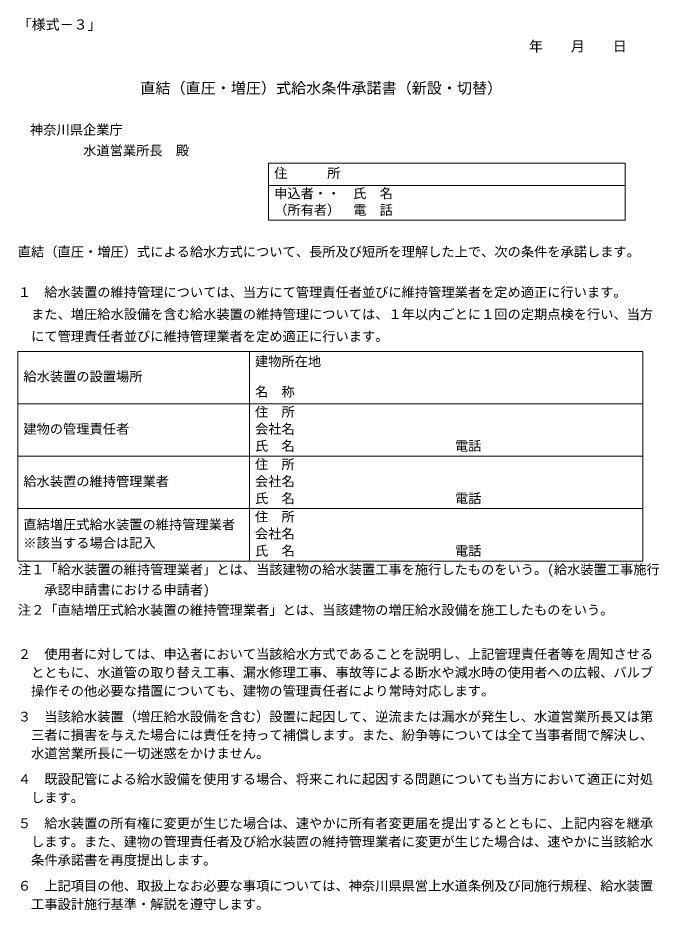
# Model space of a CAD drawing. Units: millimetres, scale not verified. Extents: x -9878 to 7563, y -11152 to 13111.
import ezdxf
from ezdxf.enums import TextEntityAlignment as Align

# ---------------------------------------------------------------- set-up
doc = ezdxf.new("R2010")
doc.units = ezdxf.units.MM
doc.header["$LTSCALE"] = 100
doc.layers.add('0-0', color=4, linetype='Continuous', lineweight=9)
doc.styles.add('ＭＳ ゴシック', font='')
doc.styles.add('ＭＳ 明朝', font='')
doc.styles.get('ＭＳ ゴシック').set_extended_font_data('MS Gothic')
doc.styles.get('ＭＳ 明朝').set_extended_font_data('MS Mincho')

msp = doc.modelspace()

# ---------------------------------------------------------------- linework, layer by layer
at = {"layer": '0-0'}
for p, q in [((-3057.4, 9156.4), (6642.6, 9156.4)), ((-3057.4, 9156.4), (-3057.4, 7606.4)), ((6642.6, 9156.4), (6642.6, 7606.4)), ((-3057.4, 8556.4), (6642.6, 8556.4)), ((-3057.4, 7606.4), (6642.6, 7606.4)), ((-9878, 4040.2), (7122, 4040.2)), ((-3578, 4040.2), (-3578, -1659.8)), ((7122, 4040.2), (7122, -1659.8)), ((-9878, 2615.2), (7122, 2615.2)), ((-9878, 1190.2), (7122, 1190.2)), ((-9878, -234.8), (7122, -234.8))]:
    msp.add_line(p, q, dxfattribs=at)
msp.add_lwpolyline([(-9878, 4040.2), (-9878, -1659.8), (7122, -1659.8)], dxfattribs=at)

# ---------------------------------------------------------------- texts
for s, height, style, p in [('「様式－３」', 278.6, 'ＭＳ ゴシック', (-9882.6, 12705.8)), ('年\u3000\u3000月\u3000\u3000日', 278.6, 'ＭＳ 明朝', (4022, 12115.2)), ('直結（直圧・増圧）式給水条件承諾書（新設・切替）', 300.6, 'ＭＳ 明朝', (-6545.7, 10961)), ('神奈川県企業庁', 263.9, 'ＭＳ 明朝', (-9546.1, 9857.6)), ('水道営業所長\u3000殿', 263.9, 'ＭＳ 明朝', (-8101.7, 9293.4)), ('住\u3000\u3000\u3000所', 263.9, 'ＭＳ 明朝', (-2907.4, 8676.4)), ('申込者・・', 263.9, 'ＭＳ 明朝', (-2907.4, 8126.4)), ('氏\u3000名', 263.9, 'ＭＳ 明朝', (-757.4, 8126.4)), ('（所有者）', 263.9, 'ＭＳ 明朝', (-2907.4, 7676.4)), ('電\u3000話', 263.9, 'ＭＳ 明朝', (-757.4, 7676.4)), ('直結（直圧・増圧）式による給水方式について、長所及び短所を理解した上で、次の条件を承諾します。', 263.9, 'ＭＳ 明朝', (-9878, 6540.2)), ('１\u3000給水装置の維持管理については、当方にて管理責任者並びに維持管理業者を定め適正に行います。', 263.9, 'ＭＳ 明朝', (-9878, 5440.2)), ('\u3000また、増圧給水設備を含む給水装置の維持管理については、１年以内ごとに１回の定期点検を行い、当方', 263.9, 'ＭＳ 明朝', (-9878, 4840.2)), ('\u3000にて管理責任者並びに維持管理業者を定め適正に行います。', 263.9, 'ＭＳ 明朝', (-9878, 4240.2)), ('建物所在地', 263.9, 'ＭＳ 明朝', (-3428, 3560.2)), ('給水装置の設置場所', 263.9, 'ＭＳ 明朝', (-9728, 3147.7)), ('名\u3000称', 263.9, 'ＭＳ 明朝', (-3428, 2735.2)), ('住\u3000所', 263.9, 'ＭＳ 明朝', (-3428, 2185.2)), ('建物の管理責任者', 263.9, 'ＭＳ 明朝', (-9728, 1722.7)), ('会社名', 263.9, 'ＭＳ 明朝', (-3428, 1722.7)), ('氏\u3000名', 263.9, 'ＭＳ 明朝', (-3428, 1260.2)), ('電話', 263.9, 'ＭＳ 明朝', (2009, 1260.2)), ('住\u3000所', 263.9, 'ＭＳ 明朝', (-3428, 760.2)), ('給水装置の維持管理業者', 263.9, 'ＭＳ 明朝', (-9728, 297.7)), ('会社名', 263.9, 'ＭＳ 明朝', (-3428, 297.7)), ('氏\u3000名', 263.9, 'ＭＳ 明朝', (-3428, -164.8)), ('電話', 263.9, 'ＭＳ 明朝', (2009, -164.8)), ('住\u3000所', 263.9, 'ＭＳ 明朝', (-3428, -664.8)), ('直結増圧式給水装置の維持管理業者', 263.9, 'ＭＳ 明朝', (-9728, -877.3)), ('会社名', 263.9, 'ＭＳ 明朝', (-3428, -1127.3)), ('※該当する場合は記入', 263.9, 'ＭＳ 明朝', (-9728, -1377.3)), ('氏\u3000名', 263.9, 'ＭＳ 明朝', (-3428, -1589.8)), ('電話', 263.9, 'ＭＳ 明朝', (2009, -1589.8)), ('注１「給水装置の維持管理業者」とは、当該建物の給水装置工事を施行したものをいう。(給水装置工事施行', 263.9, 'ＭＳ 明朝', (-9878, -2100.5)), ('\u3000\u3000承認申請書における申請者)', 263.9, 'ＭＳ 明朝', (-9878, -2650.5)), ('注２「直結増圧式給水装置の維持管理業者」とは、当該建物の増圧給水設備を施工したものをいう。', 263.9, 'ＭＳ 明朝', (-9878, -3200.5)), ('２\u3000使用者に対しては、申込者において当該給水方式であることを説明し、上記管理責任者等を周知させる', 263.9, 'ＭＳ 明朝', (-9878, -4400.5)), ('\u3000とともに、水道管の取り替え工事、漏水修理工事、事故等による断水や減水時の使用者への広報、バルブ', 263.9, 'ＭＳ 明朝', (-9878, -4900.5)), ('\u3000操作その他必要な措置についても、建物の管理責任者により常時対応します。', 263.9, 'ＭＳ 明朝', (-9878, -5400.5)), ('３\u3000当該給水装置（増圧給水設備を含む）設置に起因して、逆流または漏水が発生し、水道営業所長又は第', 263.9, 'ＭＳ 明朝', (-9878, -6100.5)), ('\u3000三者に損害を与えた場合には責任を持って補償します。また、紛争等については全て当事者間で解決し、', 263.9, 'ＭＳ 明朝', (-9878, -6600.5)), ('\u3000水道営業所長に一切迷惑をかけません。', 263.9, 'ＭＳ 明朝', (-9878, -7100.5)), ('４\u3000既設配管による給水設備を使用する場合、将来これに起因する問題についても当方において適正に対処', 263.9, 'ＭＳ 明朝', (-9878, -7800.5)), ('\u3000します。', 263.9, 'ＭＳ 明朝', (-9878, -8300.5)), ('５\u3000給水装置の所有権に変更が生じた場合は、速やかに所有者変更届を提出するとともに、上記内容を継承', 263.9, 'ＭＳ 明朝', (-9878, -9000.5)), ('\u3000します。また、建物の管理責任者及び給水装置の維持管理業者に変更が生じた場合は、速やかに当該給水', 263.9, 'ＭＳ 明朝', (-9878, -9500.5)), ('\u3000条件承諾書を再度提出します。', 263.9, 'ＭＳ 明朝', (-9878, -10000.5)), ('６\u3000上記項目の他、取扱上なお必要な事項については、神奈川県県営上水道条例及び同施行規程、給水装置', 263.9, 'ＭＳ 明朝', (-9878, -10700.5)), ('\u3000工事設計施行基準・解説を遵守します。', 263.9, 'ＭＳ 明朝', (-9878, -11200.5))]:
    msp.add_text(s, height=height, dxfattribs=dict(at, style=style)).set_placement(p, align=Align.BOTTOM_LEFT)

doc.saveas('drawing.dxf')
